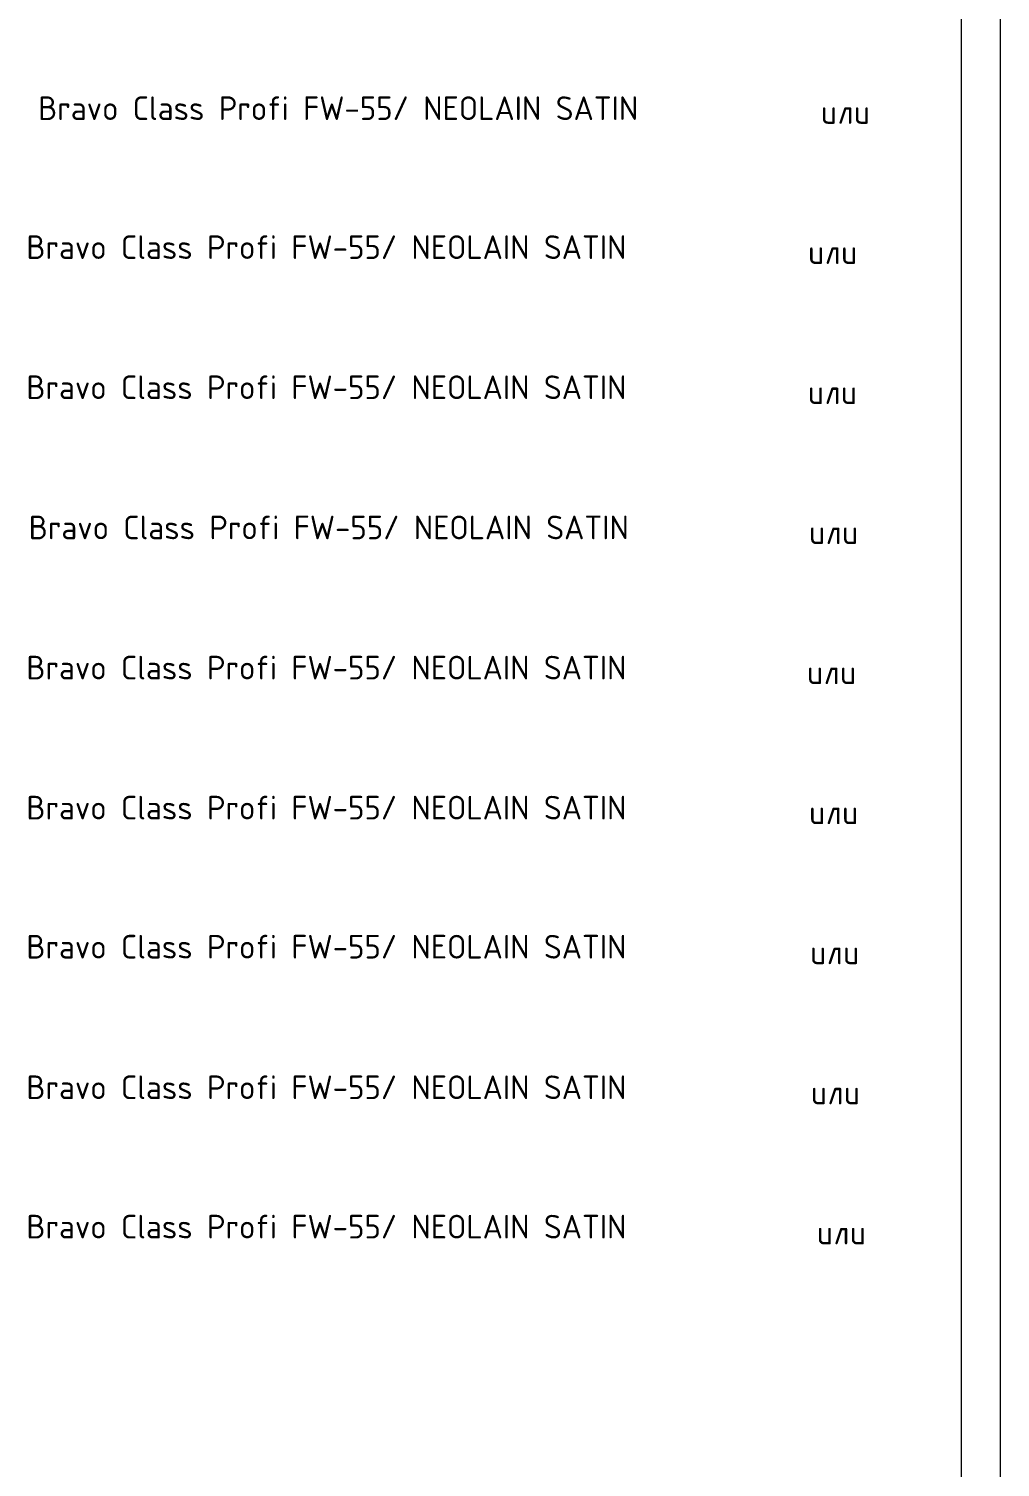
# Model space of a CAD drawing. Header units: millimetres. Extents: x 0 to 1189, y 0 to 841.
# Drawn here: x 1064.2 to 1189.1, y 469.5 to 654.3 of the extents above; entities that cross this region are included whole.
import ezdxf

# ---------------------------------------------------------------- set-up
doc = ezdxf.new("R2010")
doc.units = ezdxf.units.MM

msp = doc.modelspace()

# ---------------------------------------------------------------- hatches: boundary and pattern name
h = msp.add_hatch(color=7)
h.dxf.hatch_style = 2
h.paths.add_polyline_path([(1167.822707, 644.096188), (1167.822707, 642.276076), (1167.81319, 642.209887), (1167.784605, 642.163697), (1167.736899, 642.136627), (1167.670021, 642.127799), (1166.912651, 642.127799), (1166.790238, 642.138263), (1166.677902, 642.170173), (1166.576005, 642.224304), (1166.484908, 642.301431), (1166.407092, 642.394449), (1166.351445, 642.496562), (1166.318019, 642.60901), (1166.306865, 642.733033), (1166.306865, 644.096188), (1166.316382, 644.160517), (1166.344968, 644.206914), (1166.392674, 644.235017), (1166.459552, 644.244465), (1166.526111, 644.235017), (1166.573653, 644.206914), (1166.602179, 644.160517), (1166.611687, 644.096188), (1166.611687, 642.733033), (1166.634012, 642.617416), (1166.700984, 642.517508), (1166.798756, 642.450535), (1166.912651, 642.428211), (1167.517885, 642.428211), (1167.517885, 644.096188), (1167.527394, 644.160517), (1167.555919, 644.206914), (1167.603461, 644.235017), (1167.670021, 644.244465), (1167.736899, 644.235017), (1167.784605, 644.206914), (1167.81319, 644.160517)])
h = msp.add_hatch(color=7)
h.dxf.hatch_style = 2
h.paths.add_polyline_path([(1169.186671, 644.244465), (1169.791906, 644.244465), (1169.858784, 644.235017), (1169.906489, 644.206914), (1169.935075, 644.160517), (1169.944592, 644.096188), (1169.944592, 642.276076), (1169.935075, 642.209887), (1169.906489, 642.163697), (1169.858784, 642.136627), (1169.791906, 642.127799), (1169.725346, 642.136627), (1169.677804, 642.163697), (1169.649279, 642.209887), (1169.63977, 642.276076), (1169.63977, 643.939643), (1169.292505, 643.939643), (1168.720894, 642.229222), (1168.670183, 642.153086), (1168.581437, 642.127799), (1168.514559, 642.137307), (1168.466853, 642.165833), (1168.438267, 642.213375), (1168.42875, 642.279934), (1168.43757, 642.326787), (1169.034536, 644.121544), (1169.09448, 644.214838)])
h = msp.add_hatch(color=7)
h.dxf.hatch_style = 2
h.paths.add_polyline_path([(1172.066477, 644.096188), (1172.066477, 642.276076), (1172.05696, 642.209887), (1172.028374, 642.163697), (1171.980669, 642.136627), (1171.913791, 642.127799), (1171.156421, 642.127799), (1171.034008, 642.138263), (1170.921672, 642.170173), (1170.819775, 642.224304), (1170.728678, 642.301431), (1170.650862, 642.394449), (1170.595215, 642.496562), (1170.561789, 642.60901), (1170.550635, 642.733033), (1170.550635, 644.096188), (1170.560152, 644.160517), (1170.588738, 644.206914), (1170.636444, 644.235017), (1170.703322, 644.244465), (1170.769881, 644.235017), (1170.817423, 644.206914), (1170.845949, 644.160517), (1170.855457, 644.096188), (1170.855457, 642.733033), (1170.877781, 642.617416), (1170.944754, 642.517508), (1171.042526, 642.450535), (1171.156421, 642.428211), (1171.761655, 642.428211), (1171.761655, 644.096188), (1171.771164, 644.160517), (1171.799689, 644.206914), (1171.847231, 644.235017), (1171.913791, 644.244465), (1171.980669, 644.235017), (1172.028374, 644.206914), (1172.05696, 644.160517)])
h = msp.add_hatch(color=7)
h.dxf.hatch_style = 2
h.paths.add_polyline_path([(1166.176314, 626.096369), (1166.176314, 624.276256), (1166.166796, 624.210067), (1166.138211, 624.163877), (1166.090505, 624.136807), (1166.023627, 624.127979), (1165.266257, 624.127979), (1165.143844, 624.138444), (1165.031508, 624.170354), (1164.929611, 624.224485), (1164.838514, 624.301612), (1164.760698, 624.39463), (1164.705051, 624.496742), (1164.671625, 624.60919), (1164.660472, 624.733214), (1164.660472, 626.096369), (1164.669989, 626.160698), (1164.698574, 626.207094), (1164.74628, 626.235198), (1164.813158, 626.244646), (1164.879717, 626.235198), (1164.92726, 626.207094), (1164.955785, 626.160698), (1164.965294, 626.096369), (1164.965294, 624.733214), (1164.987618, 624.617596), (1165.05459, 624.517688), (1165.152362, 624.450716), (1165.266257, 624.428392), (1165.871492, 624.428392), (1165.871492, 626.096369), (1165.881, 626.160698), (1165.909525, 626.207094), (1165.957068, 626.235198), (1166.023627, 626.244646), (1166.090505, 626.235198), (1166.138211, 626.207094), (1166.166796, 626.160698)])
h = msp.add_hatch(color=7)
h.dxf.hatch_style = 2
h.paths.add_polyline_path([(1167.540297, 626.244646), (1168.145531, 626.244646), (1168.212409, 626.235198), (1168.260115, 626.207094), (1168.2887, 626.160698), (1168.298218, 626.096369), (1168.298218, 624.276256), (1168.2887, 624.210067), (1168.260115, 624.163877), (1168.212409, 624.136807), (1168.145531, 624.127979), (1168.078972, 624.136807), (1168.031429, 624.163877), (1168.002904, 624.210067), (1167.993396, 624.276256), (1167.993396, 625.939824), (1167.64613, 625.939824), (1167.07452, 624.229403), (1167.023808, 624.153266), (1166.935062, 624.127979), (1166.868184, 624.137488), (1166.820478, 624.166013), (1166.791893, 624.213555), (1166.782376, 624.280115), (1166.791195, 624.326968), (1167.388161, 626.121725), (1167.448106, 626.215018)])
h = msp.add_hatch(color=7)
h.dxf.hatch_style = 2
h.paths.add_polyline_path([(1170.420122, 626.096369), (1170.420122, 624.276256), (1170.410605, 624.210067), (1170.382019, 624.163877), (1170.334313, 624.136807), (1170.267435, 624.127979), (1169.510065, 624.127979), (1169.387652, 624.138444), (1169.275316, 624.170354), (1169.173419, 624.224485), (1169.082322, 624.301612), (1169.004506, 624.39463), (1168.948859, 624.496742), (1168.915433, 624.60919), (1168.90428, 624.733214), (1168.90428, 626.096369), (1168.913797, 626.160698), (1168.942382, 626.207094), (1168.990088, 626.235198), (1169.056966, 626.244646), (1169.123525, 626.235198), (1169.171068, 626.207094), (1169.199593, 626.160698), (1169.209102, 626.096369), (1169.209102, 624.733214), (1169.231426, 624.617596), (1169.298398, 624.517688), (1169.39617, 624.450716), (1169.510065, 624.428392), (1170.1153, 624.428392), (1170.1153, 626.096369), (1170.124808, 626.160698), (1170.153333, 626.207094), (1170.200876, 626.235198), (1170.267435, 626.244646), (1170.334313, 626.235198), (1170.382019, 626.207094), (1170.410605, 626.160698)])
h = msp.add_hatch(color=7)
h.dxf.hatch_style = 2
h.paths.add_polyline_path([(1166.157562, 608.096197), (1166.157562, 606.276084), (1166.148044, 606.209895), (1166.119459, 606.163705), (1166.071753, 606.136635), (1166.004875, 606.127807), (1165.247505, 606.127807), (1165.125092, 606.138272), (1165.012756, 606.170182), (1164.910859, 606.224313), (1164.819762, 606.30144), (1164.741946, 606.394457), (1164.686299, 606.49657), (1164.652873, 606.609018), (1164.64172, 606.733041), (1164.64172, 608.096197), (1164.651237, 608.160525), (1164.679822, 608.206922), (1164.727528, 608.235026), (1164.794406, 608.244474), (1164.860965, 608.235026), (1164.908508, 608.206922), (1164.937033, 608.160525), (1164.946542, 608.096197), (1164.946542, 606.733041), (1164.968866, 606.617424), (1165.035838, 606.517516), (1165.13361, 606.450544), (1165.247505, 606.428219), (1165.85274, 606.428219), (1165.85274, 608.096197), (1165.862248, 608.160525), (1165.890773, 608.206922), (1165.938316, 608.235026), (1166.004875, 608.244474), (1166.071753, 608.235026), (1166.119459, 608.206922), (1166.148044, 608.160525)])
h = msp.add_hatch(color=7)
h.dxf.hatch_style = 2
h.paths.add_polyline_path([(1167.521545, 608.244474), (1168.126779, 608.244474), (1168.193657, 608.235026), (1168.241363, 608.206922), (1168.269948, 608.160525), (1168.279466, 608.096197), (1168.279466, 606.276084), (1168.269948, 606.209895), (1168.241363, 606.163705), (1168.193657, 606.136635), (1168.126779, 606.127807), (1168.06022, 606.136635), (1168.012677, 606.163705), (1167.984152, 606.209895), (1167.974644, 606.276084), (1167.974644, 607.939652), (1167.627378, 607.939652), (1167.055768, 606.229231), (1167.005056, 606.153094), (1166.91631, 606.127807), (1166.849432, 606.137316), (1166.801726, 606.165841), (1166.773141, 606.213383), (1166.763624, 606.279943), (1166.772443, 606.326796), (1167.369409, 608.121553), (1167.429354, 608.214846)])
h = msp.add_hatch(color=7)
h.dxf.hatch_style = 2
h.paths.add_polyline_path([(1170.40137, 608.096197), (1170.40137, 606.276084), (1170.391853, 606.209895), (1170.363267, 606.163705), (1170.315561, 606.136635), (1170.248683, 606.127807), (1169.491313, 606.127807), (1169.3689, 606.138272), (1169.256564, 606.170182), (1169.154667, 606.224313), (1169.06357, 606.30144), (1168.985754, 606.394457), (1168.930107, 606.49657), (1168.896681, 606.609018), (1168.885528, 606.733041), (1168.885528, 608.096197), (1168.895045, 608.160525), (1168.92363, 608.206922), (1168.971336, 608.235026), (1169.038214, 608.244474), (1169.104773, 608.235026), (1169.152316, 608.206922), (1169.180841, 608.160525), (1169.19035, 608.096197), (1169.19035, 606.733041), (1169.212674, 606.617424), (1169.279646, 606.517516), (1169.377418, 606.450544), (1169.491313, 606.428219), (1170.096548, 606.428219), (1170.096548, 608.096197), (1170.106056, 608.160525), (1170.134581, 608.206922), (1170.182124, 608.235026), (1170.248683, 608.244474), (1170.315561, 608.235026), (1170.363267, 608.206922), (1170.391853, 608.160525)])
h = msp.add_hatch(color=7)
h.dxf.hatch_style = 2
h.paths.add_polyline_path([(1166.302035, 590.096377), (1166.302035, 588.276265), (1166.292518, 588.210076), (1166.263932, 588.163886), (1166.216226, 588.136816), (1166.149348, 588.127988), (1165.391979, 588.127988), (1165.269566, 588.138452), (1165.15723, 588.170362), (1165.055333, 588.224493), (1164.964236, 588.301621), (1164.886419, 588.394638), (1164.830773, 588.496751), (1164.797347, 588.609199), (1164.786193, 588.733222), (1164.786193, 590.096377), (1164.79571, 590.160706), (1164.824296, 590.207103), (1164.872002, 590.235206), (1164.93888, 590.244654), (1165.005439, 590.235206), (1165.052981, 590.207103), (1165.081507, 590.160706), (1165.091015, 590.096377), (1165.091015, 588.733222), (1165.113339, 588.617605), (1165.180312, 588.517697), (1165.278084, 588.450724), (1165.391979, 588.4284), (1165.997213, 588.4284), (1165.997213, 590.096377), (1166.006721, 590.160706), (1166.035247, 590.207103), (1166.082789, 590.235206), (1166.149348, 590.244654), (1166.216226, 590.235206), (1166.263932, 590.207103), (1166.292518, 590.160706)])
h = msp.add_hatch(color=7)
h.dxf.hatch_style = 2
h.paths.add_polyline_path([(1167.666056, 590.244654), (1168.27129, 590.244654), (1168.338168, 590.235206), (1168.385874, 590.207103), (1168.41446, 590.160706), (1168.423977, 590.096377), (1168.423977, 588.276265), (1168.41446, 588.210076), (1168.385874, 588.163886), (1168.338168, 588.136816), (1168.27129, 588.127988), (1168.204731, 588.136816), (1168.157189, 588.163886), (1168.128663, 588.210076), (1168.119155, 588.276265), (1168.119155, 589.939832), (1167.771889, 589.939832), (1167.200279, 588.229411), (1167.149567, 588.153275), (1167.060821, 588.127988), (1166.993944, 588.137496), (1166.946238, 588.166022), (1166.917652, 588.213564), (1166.908135, 588.280123), (1166.916954, 588.326976), (1167.51392, 590.121733), (1167.573865, 590.215027)])
h = msp.add_hatch(color=7)
h.dxf.hatch_style = 2
h.paths.add_polyline_path([(1170.545919, 590.096377), (1170.545919, 588.276265), (1170.536402, 588.210076), (1170.507816, 588.163886), (1170.46011, 588.136816), (1170.393232, 588.127988), (1169.635862, 588.127988), (1169.513449, 588.138452), (1169.401113, 588.170362), (1169.299216, 588.224493), (1169.208119, 588.301621), (1169.130303, 588.394638), (1169.074656, 588.496751), (1169.04123, 588.609199), (1169.030077, 588.733222), (1169.030077, 590.096377), (1169.039594, 590.160706), (1169.068179, 590.207103), (1169.115885, 590.235206), (1169.182763, 590.244654), (1169.249323, 590.235206), (1169.296865, 590.207103), (1169.32539, 590.160706), (1169.334899, 590.096377), (1169.334899, 588.733222), (1169.357223, 588.617605), (1169.424196, 588.517697), (1169.521967, 588.450724), (1169.635862, 588.4284), (1170.241097, 588.4284), (1170.241097, 590.096377), (1170.250605, 590.160706), (1170.279131, 590.207103), (1170.326673, 590.235206), (1170.393232, 590.244654), (1170.46011, 590.235206), (1170.507816, 590.207103), (1170.536402, 590.160706)])
h = msp.add_hatch(color=7)
h.dxf.hatch_style = 2
h.paths.add_polyline_path([(1166.043061, 572.096205), (1166.043061, 570.276092), (1166.033543, 570.209904), (1166.004958, 570.163713), (1165.957252, 570.136644), (1165.890374, 570.127816), (1165.133004, 570.127816), (1165.010591, 570.13828), (1164.898255, 570.17019), (1164.796358, 570.224321), (1164.705261, 570.301448), (1164.627445, 570.394466), (1164.571798, 570.496579), (1164.538372, 570.609026), (1164.527219, 570.73305), (1164.527219, 572.096205), (1164.536736, 572.160534), (1164.565321, 572.206931), (1164.613027, 572.235034), (1164.679905, 572.244482), (1164.746464, 572.235034), (1164.794007, 572.206931), (1164.822532, 572.160534), (1164.832041, 572.096205), (1164.832041, 570.73305), (1164.854365, 570.617433), (1164.921337, 570.517525), (1165.019109, 570.450552), (1165.133004, 570.428228), (1165.738239, 570.428228), (1165.738239, 572.096205), (1165.747747, 572.160534), (1165.776272, 572.206931), (1165.823815, 572.235034), (1165.890374, 572.244482), (1165.957252, 572.235034), (1166.004958, 572.206931), (1166.033543, 572.160534)])
h = msp.add_hatch(color=7)
h.dxf.hatch_style = 2
h.paths.add_polyline_path([(1167.407044, 572.244482), (1168.012278, 572.244482), (1168.079156, 572.235034), (1168.126862, 572.206931), (1168.155447, 572.160534), (1168.164965, 572.096205), (1168.164965, 570.276092), (1168.155447, 570.209904), (1168.126862, 570.163713), (1168.079156, 570.136644), (1168.012278, 570.127816), (1167.945719, 570.136644), (1167.898176, 570.163713), (1167.869651, 570.209904), (1167.860143, 570.276092), (1167.860143, 571.93966), (1167.512877, 571.93966), (1166.941267, 570.229239), (1166.890555, 570.153103), (1166.801809, 570.127816), (1166.734931, 570.137324), (1166.687225, 570.165849), (1166.65864, 570.213392), (1166.649123, 570.279951), (1166.657942, 570.326804), (1167.254908, 572.121561), (1167.314853, 572.214854)])
h = msp.add_hatch(color=7)
h.dxf.hatch_style = 2
h.paths.add_polyline_path([(1170.286869, 572.096205), (1170.286869, 570.276092), (1170.277352, 570.209904), (1170.248766, 570.163713), (1170.20106, 570.136644), (1170.134182, 570.127816), (1169.376812, 570.127816), (1169.254399, 570.13828), (1169.142063, 570.17019), (1169.040166, 570.224321), (1168.949069, 570.301448), (1168.871253, 570.394466), (1168.815606, 570.496579), (1168.78218, 570.609026), (1168.771027, 570.73305), (1168.771027, 572.096205), (1168.780544, 572.160534), (1168.809129, 572.206931), (1168.856835, 572.235034), (1168.923713, 572.244482), (1168.990272, 572.235034), (1169.037815, 572.206931), (1169.06634, 572.160534), (1169.075849, 572.096205), (1169.075849, 570.73305), (1169.098173, 570.617433), (1169.165145, 570.517525), (1169.262917, 570.450552), (1169.376812, 570.428228), (1169.982047, 570.428228), (1169.982047, 572.096205), (1169.991555, 572.160534), (1170.02008, 572.206931), (1170.067623, 572.235034), (1170.134182, 572.244482), (1170.20106, 572.235034), (1170.248766, 572.206931), (1170.277352, 572.160534)])
h = msp.add_hatch(color=7)
h.dxf.hatch_style = 2
h.paths.add_polyline_path([(1166.307602, 554.096033), (1166.307602, 552.27592), (1166.298084, 552.209731), (1166.269499, 552.163541), (1166.221793, 552.136471), (1166.154915, 552.127643), (1165.397545, 552.127643), (1165.275132, 552.138108), (1165.162796, 552.170018), (1165.060899, 552.224149), (1164.969802, 552.301276), (1164.891986, 552.394294), (1164.836339, 552.496406), (1164.802913, 552.608854), (1164.79176, 552.732878), (1164.79176, 554.096033), (1164.801277, 554.160362), (1164.829862, 554.206758), (1164.877568, 554.234862), (1164.944446, 554.24431), (1165.011005, 554.234862), (1165.058548, 554.206758), (1165.087073, 554.160362), (1165.096582, 554.096033), (1165.096582, 552.732878), (1165.118906, 552.61726), (1165.185878, 552.517353), (1165.28365, 552.45038), (1165.397545, 552.428056), (1166.00278, 552.428056), (1166.00278, 554.096033), (1166.012288, 554.160362), (1166.040813, 554.206758), (1166.088356, 554.234862), (1166.154915, 554.24431), (1166.221793, 554.234862), (1166.269499, 554.206758), (1166.298084, 554.160362)])
h = msp.add_hatch(color=7)
h.dxf.hatch_style = 2
h.paths.add_polyline_path([(1167.671585, 554.24431), (1168.276819, 554.24431), (1168.343697, 554.234862), (1168.391403, 554.206758), (1168.419988, 554.160362), (1168.429506, 554.096033), (1168.429506, 552.27592), (1168.419988, 552.209731), (1168.391403, 552.163541), (1168.343697, 552.136471), (1168.276819, 552.127643), (1168.21026, 552.136471), (1168.162717, 552.163541), (1168.134192, 552.209731), (1168.124684, 552.27592), (1168.124684, 553.939488), (1167.777418, 553.939488), (1167.205808, 552.229067), (1167.155096, 552.15293), (1167.06635, 552.127643), (1166.999472, 552.137152), (1166.951766, 552.165677), (1166.923181, 552.21322), (1166.913664, 552.279779), (1166.922483, 552.326632), (1167.519449, 554.121389), (1167.579394, 554.214682)])
h = msp.add_hatch(color=7)
h.dxf.hatch_style = 2
h.paths.add_polyline_path([(1170.55141, 554.096033), (1170.55141, 552.27592), (1170.541893, 552.209731), (1170.513307, 552.163541), (1170.465601, 552.136471), (1170.398723, 552.127643), (1169.641353, 552.127643), (1169.51894, 552.138108), (1169.406604, 552.170018), (1169.304707, 552.224149), (1169.21361, 552.301276), (1169.135794, 552.394294), (1169.080147, 552.496406), (1169.046721, 552.608854), (1169.035568, 552.732878), (1169.035568, 554.096033), (1169.045085, 554.160362), (1169.07367, 554.206758), (1169.121376, 554.234862), (1169.188254, 554.24431), (1169.254813, 554.234862), (1169.302356, 554.206758), (1169.330881, 554.160362), (1169.34039, 554.096033), (1169.34039, 552.732878), (1169.362714, 552.61726), (1169.429686, 552.517353), (1169.527458, 552.45038), (1169.641353, 552.428056), (1170.246588, 552.428056), (1170.246588, 554.096033), (1170.256096, 554.160362), (1170.284621, 554.206758), (1170.332164, 554.234862), (1170.398723, 554.24431), (1170.465601, 554.234862), (1170.513307, 554.206758), (1170.541893, 554.160362)])
h = msp.add_hatch(color=7)
h.dxf.hatch_style = 2
h.paths.add_polyline_path([(1166.44165, 536.096214), (1166.44165, 534.276101), (1166.432132, 534.209912), (1166.403547, 534.163722), (1166.355841, 534.136652), (1166.288963, 534.127824), (1165.531593, 534.127824), (1165.40918, 534.138288), (1165.296844, 534.170199), (1165.194947, 534.22433), (1165.10385, 534.301457), (1165.026034, 534.394474), (1164.970387, 534.496587), (1164.936961, 534.609035), (1164.925808, 534.733058), (1164.925808, 536.096214), (1164.935325, 536.160542), (1164.96391, 536.206939), (1165.011616, 536.235042), (1165.078494, 536.244491), (1165.145053, 536.235042), (1165.192596, 536.206939), (1165.221121, 536.160542), (1165.23063, 536.096214), (1165.23063, 534.733058), (1165.252954, 534.617441), (1165.319926, 534.517533), (1165.417698, 534.450561), (1165.531593, 534.428236), (1166.136828, 534.428236), (1166.136828, 536.096214), (1166.146336, 536.160542), (1166.174861, 536.206939), (1166.222404, 536.235042), (1166.288963, 536.244491), (1166.355841, 536.235042), (1166.403547, 536.206939), (1166.432132, 536.160542)])
h = msp.add_hatch(color=7)
h.dxf.hatch_style = 2
h.paths.add_polyline_path([(1167.805633, 536.244491), (1168.410867, 536.244491), (1168.477745, 536.235042), (1168.525451, 536.206939), (1168.554036, 536.160542), (1168.563554, 536.096214), (1168.563554, 534.276101), (1168.554036, 534.209912), (1168.525451, 534.163722), (1168.477745, 534.136652), (1168.410867, 534.127824), (1168.344308, 534.136652), (1168.296765, 534.163722), (1168.26824, 534.209912), (1168.258732, 534.276101), (1168.258732, 535.939669), (1167.911466, 535.939669), (1167.339856, 534.229248), (1167.289144, 534.153111), (1167.200398, 534.127824), (1167.13352, 534.137332), (1167.085814, 534.165858), (1167.057229, 534.2134), (1167.047712, 534.279959), (1167.056531, 534.326813), (1167.653497, 536.12157), (1167.713442, 536.214863)])
h = msp.add_hatch(color=7)
h.dxf.hatch_style = 2
h.paths.add_polyline_path([(1170.685458, 536.096214), (1170.685458, 534.276101), (1170.675941, 534.209912), (1170.647355, 534.163722), (1170.599649, 534.136652), (1170.532771, 534.127824), (1169.775401, 534.127824), (1169.652988, 534.138288), (1169.540652, 534.170199), (1169.438755, 534.22433), (1169.347658, 534.301457), (1169.269842, 534.394474), (1169.214195, 534.496587), (1169.180769, 534.609035), (1169.169616, 534.733058), (1169.169616, 536.096214), (1169.179133, 536.160542), (1169.207718, 536.206939), (1169.255424, 536.235042), (1169.322302, 536.244491), (1169.388861, 536.235042), (1169.436404, 536.206939), (1169.464929, 536.160542), (1169.474438, 536.096214), (1169.474438, 534.733058), (1169.496762, 534.617441), (1169.563734, 534.517533), (1169.661506, 534.450561), (1169.775401, 534.428236), (1170.380636, 534.428236), (1170.380636, 536.096214), (1170.390144, 536.160542), (1170.418669, 536.206939), (1170.466212, 536.235042), (1170.532771, 536.244491), (1170.599649, 536.235042), (1170.647355, 536.206939), (1170.675941, 536.160542)])
h = msp.add_hatch(color=7)
h.dxf.hatch_style = 2
h.paths.add_polyline_path([(1166.536269, 518.096042), (1166.536269, 516.275929), (1166.526751, 516.20974), (1166.498166, 516.16355), (1166.45046, 516.13648), (1166.383582, 516.127652), (1165.626212, 516.127652), (1165.503799, 516.138116), (1165.391463, 516.170026), (1165.289566, 516.224158), (1165.198469, 516.301285), (1165.120653, 516.394302), (1165.065006, 516.496415), (1165.03158, 516.608863), (1165.020427, 516.732886), (1165.020427, 518.096042), (1165.029944, 518.16037), (1165.058529, 518.206767), (1165.106235, 518.23487), (1165.173113, 518.244318), (1165.239672, 518.23487), (1165.287215, 518.206767), (1165.31574, 518.16037), (1165.325249, 518.096042), (1165.325249, 516.732886), (1165.347573, 516.617269), (1165.414545, 516.517361), (1165.512317, 516.450388), (1165.626212, 516.428064), (1166.231447, 516.428064), (1166.231447, 518.096042), (1166.240955, 518.16037), (1166.26948, 518.206767), (1166.317023, 518.23487), (1166.383582, 518.244318), (1166.45046, 518.23487), (1166.498166, 518.206767), (1166.526751, 518.16037)])
h = msp.add_hatch(color=7)
h.dxf.hatch_style = 2
h.paths.add_polyline_path([(1167.900252, 518.244318), (1168.505486, 518.244318), (1168.572364, 518.23487), (1168.62007, 518.206767), (1168.648655, 518.16037), (1168.658173, 518.096042), (1168.658173, 516.275929), (1168.648655, 516.20974), (1168.62007, 516.16355), (1168.572364, 516.13648), (1168.505486, 516.127652), (1168.438927, 516.13648), (1168.391384, 516.16355), (1168.362859, 516.20974), (1168.353351, 516.275929), (1168.353351, 517.939496), (1168.006085, 517.939496), (1167.434475, 516.229075), (1167.383763, 516.152939), (1167.295017, 516.127652), (1167.228139, 516.13716), (1167.180433, 516.165686), (1167.151848, 516.213228), (1167.142331, 516.279787), (1167.15115, 516.326641), (1167.748116, 518.121397), (1167.808061, 518.214691)])
h = msp.add_hatch(color=7)
h.dxf.hatch_style = 2
h.paths.add_polyline_path([(1170.780077, 518.096042), (1170.780077, 516.275929), (1170.77056, 516.20974), (1170.741974, 516.16355), (1170.694268, 516.13648), (1170.62739, 516.127652), (1169.87002, 516.127652), (1169.747607, 516.138116), (1169.635271, 516.170026), (1169.533374, 516.224158), (1169.442277, 516.301285), (1169.364461, 516.394302), (1169.308814, 516.496415), (1169.275388, 516.608863), (1169.264235, 516.732886), (1169.264235, 518.096042), (1169.273752, 518.16037), (1169.302337, 518.206767), (1169.350043, 518.23487), (1169.416921, 518.244318), (1169.48348, 518.23487), (1169.531023, 518.206767), (1169.559548, 518.16037), (1169.569057, 518.096042), (1169.569057, 516.732886), (1169.591381, 516.617269), (1169.658353, 516.517361), (1169.756125, 516.450388), (1169.87002, 516.428064), (1170.475255, 516.428064), (1170.475255, 518.096042), (1170.484763, 518.16037), (1170.513288, 518.206767), (1170.560831, 518.23487), (1170.62739, 518.244318), (1170.694268, 518.23487), (1170.741974, 518.206767), (1170.77056, 518.16037)])
h = msp.add_hatch(color=7)
h.dxf.hatch_style = 2
h.paths.add_polyline_path([(1167.303027, 500.096222), (1167.303027, 498.276109), (1167.293509, 498.20992), (1167.264924, 498.16373), (1167.217218, 498.13666), (1167.15034, 498.127832), (1166.39297, 498.127832), (1166.270557, 498.138297), (1166.158221, 498.170207), (1166.056324, 498.224338), (1165.965227, 498.301465), (1165.887411, 498.394483), (1165.831764, 498.496595), (1165.798338, 498.609043), (1165.787185, 498.733067), (1165.787185, 500.096222), (1165.796702, 500.160551), (1165.825287, 500.206948), (1165.872993, 500.235051), (1165.939871, 500.244499), (1166.00643, 500.235051), (1166.053973, 500.206948), (1166.082498, 500.160551), (1166.092007, 500.096222), (1166.092007, 498.733067), (1166.114331, 498.617449), (1166.181303, 498.517542), (1166.279075, 498.450569), (1166.39297, 498.428245), (1166.998205, 498.428245), (1166.998205, 500.096222), (1167.007713, 500.160551), (1167.036238, 500.206948), (1167.083781, 500.235051), (1167.15034, 500.244499), (1167.217218, 500.235051), (1167.264924, 500.206948), (1167.293509, 500.160551)])
h = msp.add_hatch(color=7)
h.dxf.hatch_style = 2
h.paths.add_polyline_path([(1168.66701, 500.244499), (1169.272244, 500.244499), (1169.339122, 500.235051), (1169.386828, 500.206948), (1169.415413, 500.160551), (1169.424931, 500.096222), (1169.424931, 498.276109), (1169.415413, 498.20992), (1169.386828, 498.16373), (1169.339122, 498.13666), (1169.272244, 498.127832), (1169.205685, 498.13666), (1169.158142, 498.16373), (1169.129617, 498.20992), (1169.120109, 498.276109), (1169.120109, 499.939677), (1168.772843, 499.939677), (1168.201233, 498.229256), (1168.150521, 498.153119), (1168.061775, 498.127832), (1167.994897, 498.137341), (1167.947191, 498.165866), (1167.918606, 498.213409), (1167.909089, 498.279968), (1167.917908, 498.326821), (1168.514874, 500.121578), (1168.574819, 500.214871)])
h = msp.add_hatch(color=7)
h.dxf.hatch_style = 2
h.paths.add_polyline_path([(1171.546835, 500.096222), (1171.546835, 498.276109), (1171.537318, 498.20992), (1171.508732, 498.16373), (1171.461026, 498.13666), (1171.394148, 498.127832), (1170.636778, 498.127832), (1170.514365, 498.138297), (1170.402029, 498.170207), (1170.300132, 498.224338), (1170.209035, 498.301465), (1170.131219, 498.394483), (1170.075572, 498.496595), (1170.042146, 498.609043), (1170.030993, 498.733067), (1170.030993, 500.096222), (1170.04051, 500.160551), (1170.069095, 500.206948), (1170.116801, 500.235051), (1170.183679, 500.244499), (1170.250238, 500.235051), (1170.297781, 500.206948), (1170.326306, 500.160551), (1170.335815, 500.096222), (1170.335815, 498.733067), (1170.358139, 498.617449), (1170.425111, 498.517542), (1170.522883, 498.450569), (1170.636778, 498.428245), (1171.242013, 498.428245), (1171.242013, 500.096222), (1171.251521, 500.160551), (1171.280046, 500.206948), (1171.327589, 500.235051), (1171.394148, 500.244499), (1171.461026, 500.235051), (1171.508732, 500.206948), (1171.537318, 500.160551)])

# ---------------------------------------------------------------- linework, layer by layer
at = {"color": 7, "lineweight": 0}
for p, q in [((1189.107153, 840.985282), (1189.107153, -0.006567)), ((1184.111809, 4.988778), (1184.111809, 588.936038))]:
    msp.add_line(p, q, dxfattribs=at)
msp.add_lwpolyline([(1184.111809, 4.988778), (1184.111809, 835.989938)], dxfattribs=at)
msp.add_lwpolyline([(1184.111809, 4.988778), (1184.111809, 835.989938)], dxfattribs=at)

# ---------------------------------------------------------------- texts
at = {"color": 7, "char_height": 3.040288, "attachment_point": 1}
for s, insert in [('{\\fGOSTCommon|b0|i0|c0;Bravo Class Profi FW-55/ NEOLAIN SATIN }', (1065.383997, 645.657116)), ('{\\fGOSTCommon|b0|i0|c0; }', (1147.3628, 645.168087)), ('{\\fGOSTCommon|b0|i0|c0;Bravo Class Profi FW-55/ NEOLAIN SATIN }', (1063.868982, 627.799432)), ('{\\fGOSTCommon|b0|i0|c0; }', (1145.84937, 627.168256)), ('{\\fGOSTCommon|b0|i0|c0;Bravo Class Profi FW-55/ NEOLAIN SATIN }', (1063.868982, 609.794114)), ('{\\fGOSTCommon|b0|i0|c0; }', (1145.84937, 609.16808)), ('{\\fGOSTCommon|b0|i0|c0;Bravo Class Profi FW-55/ NEOLAIN SATIN }', (1064.172012, 591.776777)), ('{\\fGOSTCommon|b0|i0|c0; }', (1146.152745, 591.168283)), ('{\\fGOSTCommon|b0|i0|c0;Bravo Class Profi FW-55/ NEOLAIN SATIN }', (1063.868982, 573.763156)), ('{\\fGOSTCommon|b0|i0|c0; }', (1145.84937, 573.168107)), ('{\\fGOSTCommon|b0|i0|c0;Bravo Class Profi FW-55/ NEOLAIN SATIN }', (1063.868982, 555.768924)), ('{\\fGOSTCommon|b0|i0|c0; }', (1145.84937, 555.167931)), ('{\\fGOSTCommon|b0|i0|c0;Bravo Class Profi FW-55/ NEOLAIN SATIN }', (1063.868982, 537.894303)), ('{\\fGOSTCommon|b0|i0|c0; }', (1145.84937, 537.168116)), ('{\\fGOSTCommon|b0|i0|c0;Bravo Class Profi FW-55/ NEOLAIN SATIN }', (1063.868982, 519.829135)), ('{\\fGOSTCommon|b0|i0|c0; }', (1145.84937, 519.16794)), ('{\\fGOSTCommon|b0|i0|c0;Bravo Class Profi FW-55/ NEOLAIN SATIN }', (1063.868982, 501.920008)), ('{\\fGOSTCommon|b0|i0|c0; }', (1145.84937, 501.168126))]:
    msp.add_mtext(s, dxfattribs=dict(at, insert=insert))

doc.saveas('drawing.dxf')
